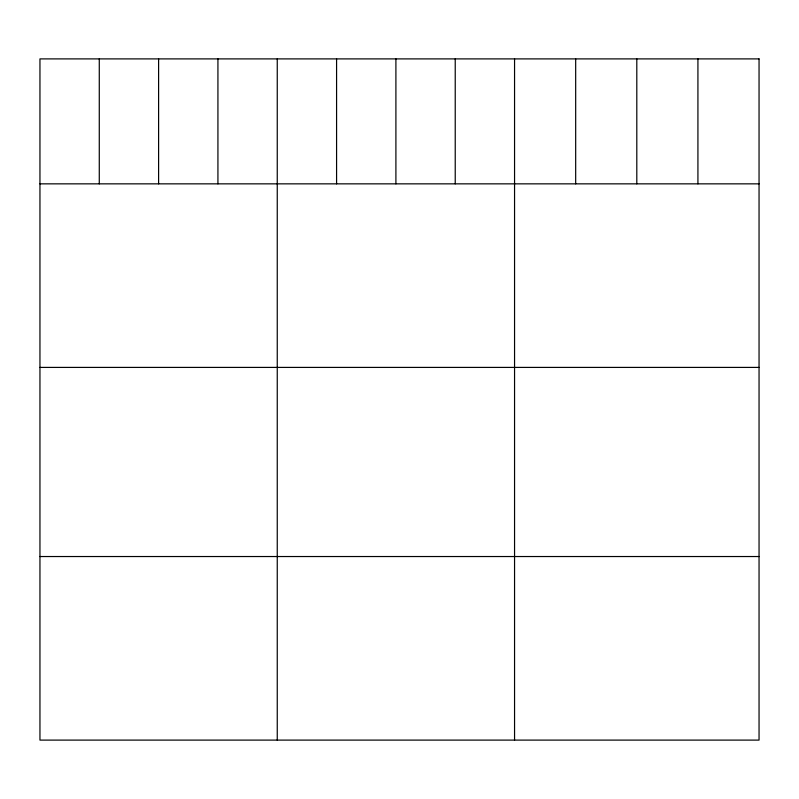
<?xml version="1.0" encoding="UTF-8"?>
<svg xmlns="http://www.w3.org/2000/svg" width="799" height="799" viewBox="0 0 799 799"><rect width="100%" height="100%" fill="white"/><g stroke="black" fill="none" stroke-linecap="round" stroke-linejoin="round"><path stroke-width="1.2" d="M39.95 183.85L759.05 183.85M39.95 367.41L759.05 367.41M39.95 556.533L759.05 556.533M697.926 58.896L697.926 183.85M636.803 58.896L636.803 183.85M575.679 58.896L575.679 183.85M514.556 58.896L514.556 740.104M455.23 58.896L455.23 183.85M395.904 58.896L395.904 183.85M336.579 58.896L336.579 183.85M277.253 58.896L277.253 740.104M217.927 58.896L217.927 183.85M158.602 58.896L158.602 183.85M99.276 58.896L99.276 183.85M759.05 58.896L39.95 58.896L39.95 740.104L759.05 740.104L759.05 58.896"/></g></svg>
